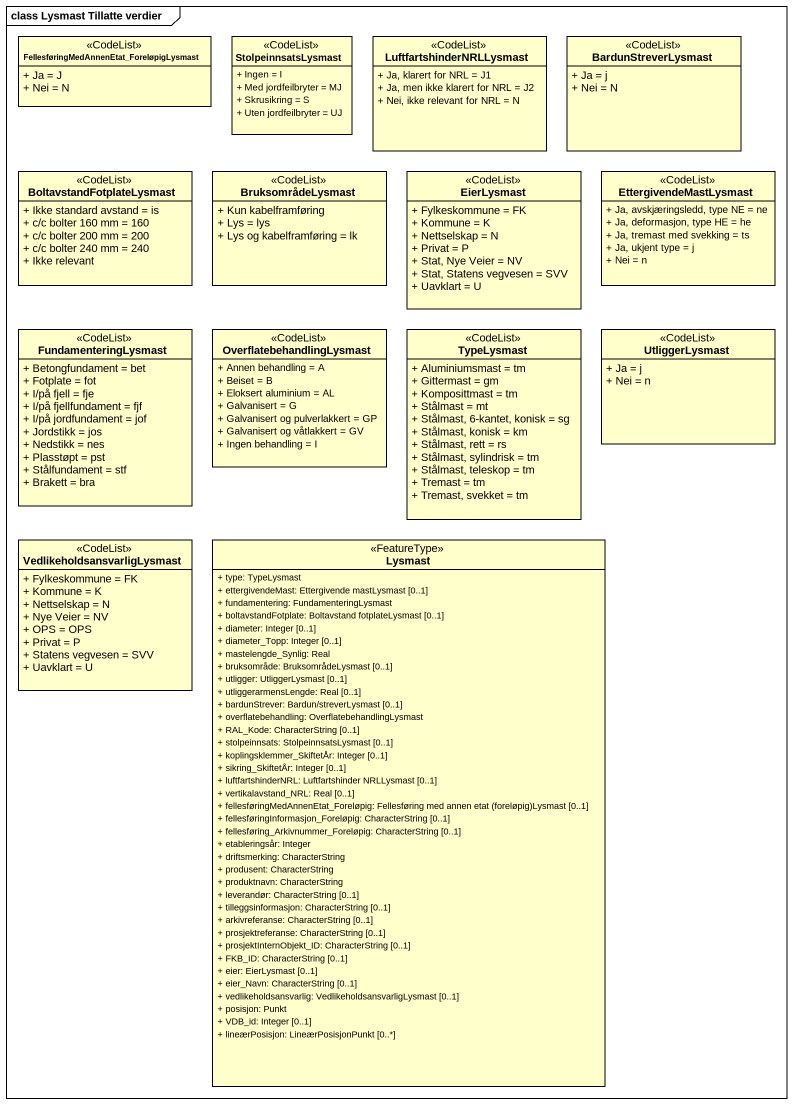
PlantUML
@startuml
mainframe class Lysmast Tillatte verdier
hide circle
hide empty members
skinparam classAttributeIconSize 0
class "FellesføringMedAnnenEtat_ForeløpigLysmast" as FellesføringMedAnnenEtat <<CodeList>> {
  + Ja = J
  + Nei = N
}
class StolpeinnsatsLysmast <<CodeList>> {
  + Ingen = I
  + Med jordfeilbryter = MJ
  + Skrusikring = S
  + Uten jordfeilbryter = UJ
}
class LuftfartshinderNRLLysmast <<CodeList>> {
  + Ja, klarert for NRL = J1
  + Ja, men ikke klarert for NRL = J2
  + Nei, ikke relevant for NRL = N
}
class BardunStreverLysmast <<CodeList>> {
  + Ja = j
  + Nei = N
}
class BoltavstandFotplateLysmast <<CodeList>> {
  + Ikke standard avstand = is
  + c/c bolter 160 mm = 160
  + c/c bolter 200 mm = 200
  + c/c bolter 240 mm = 240
  + Ikke relevant
}
class BruksområdeLysmast <<CodeList>> {
  + Kun kabelframføring
  + Lys = lys
  + Lys og kabelframføring = lk
}
class EierLysmast <<CodeList>> {
  + Fylkeskommune = FK
  + Kommune = K
  + Nettselskap = N
  + Privat = P
  + Stat, Nye Veier = NV
  + Stat, Statens vegvesen = SVV
  + Uavklart = U
}
class EttergivendeMastLysmast <<CodeList>> {
  + Ja, avskjæringsledd, type NE = ne
  + Ja, deformasjon, type HE = he
  + Ja, tremast med svekking = ts
  + Ja, ukjent type = j
  + Nei = n
}
class FundamenteringLysmast <<CodeList>> {
  + Betongfundament = bet
  + Fotplate = fot
  + I/på fjell = fje
  + I/på fjellfundament = fjf
  + I/på jordfundament = jof
  + Jordstikk = jos
  + Nedstikk = nes
  + Plasstøpt = pst
  + Stålfundament = stf
  + Brakett = bra
}
class OverflatebehandlingLysmast <<CodeList>> {
  + Annen behandling = A
  + Beiset = B
  + Eloksert aluminium = AL
  + Galvanisert = G
  + Galvanisert og pulverlakkert = GP
  + Galvanisert og våtlakkert = GV
  + Ingen behandling = I
}
class TypeLysmast <<CodeList>> {
  + Aluminiumsmast = tm
  + Gittermast = gm
  + Komposittmast = tm
  + Stålmast = mt
  + Stålmast, 6-kantet, konisk = sg
  + Stålmast, konisk = km
  + Stålmast, rett = rs
  + Stålmast, sylindrisk = tm
  + Stålmast, teleskop = tm
  + Tremast = tm
  + Tremast, svekket = tm
}
class UtliggerLysmast <<CodeList>> {
  + Ja = j
  + Nei = n
}
class VedlikeholdsansvarligLysmast <<CodeList>> {
  + Fylkeskommune = FK
  + Kommune = K
  + Nettselskap = N
  + Nye Veier = NV
  + OPS = OPS
  + Privat = P
  + Statens vegvesen = SVV
  + Uavklart = U
}
class Lysmast <<FeatureType>> {
  + type: TypeLysmast
  + ettergivendeMast: Ettergivende mastLysmast [0..1]
  + fundamentering: FundamenteringLysmast
  + boltavstandFotplate: Boltavstand fotplateLysmast [0..1]
  + diameter: Integer [0..1]
  + diameter_Topp: Integer [0..1]
  + mastelengde_Synlig: Real
  + bruksområde: BruksområdeLysmast [0..1]
  + utligger: UtliggerLysmast [0..1]
  + utliggerarmensLengde: Real [0..1]
  + bardunStrever: Bardun/streverLysmast [0..1]
  + overflatebehandling: OverflatebehandlingLysmast
  + RAL_Kode: CharacterString [0..1]
  + stolpeinnsats: StolpeinnsatsLysmast [0..1]
  + koplingsklemmer_SkiftetÅr: Integer [0..1]
  + sikring_SkiftetÅr: Integer [0..1]
  + luftfartshinderNRL: Luftfartshinder NRLLysmast [0..1]
  + vertikalavstand_NRL: Real [0..1]
  {field} + fellesføringMedAnnenEtat_Foreløpig: Fellesføring med annen etat (foreløpig)Lysmast [0..1]
  + fellesføringInformasjon_Foreløpig: CharacterString [0..1]
  + fellesføring_Arkivnummer_Foreløpig: CharacterString [0..1]
  + etableringsår: Integer
  + driftsmerking: CharacterString
  + produsent: CharacterString
  + produktnavn: CharacterString
  + leverandør: CharacterString [0..1]
  + tilleggsinformasjon: CharacterString [0..1]
  + arkivreferanse: CharacterString [0..1]
  + prosjektreferanse: CharacterString [0..1]
  + prosjektInternObjekt_ID: CharacterString [0..1]
  + FKB_ID: CharacterString [0..1]
  + eier: EierLysmast [0..1]
  + eier_Navn: CharacterString [0..1]
  + vedlikeholdsansvarlig: VedlikeholdsansvarligLysmast [0..1]
  + posisjon: Punkt
  + VDB_id: Integer [0..1]
  + lineærPosisjon: LineærPosisjonPunkt [0..*]
}
@enduml
